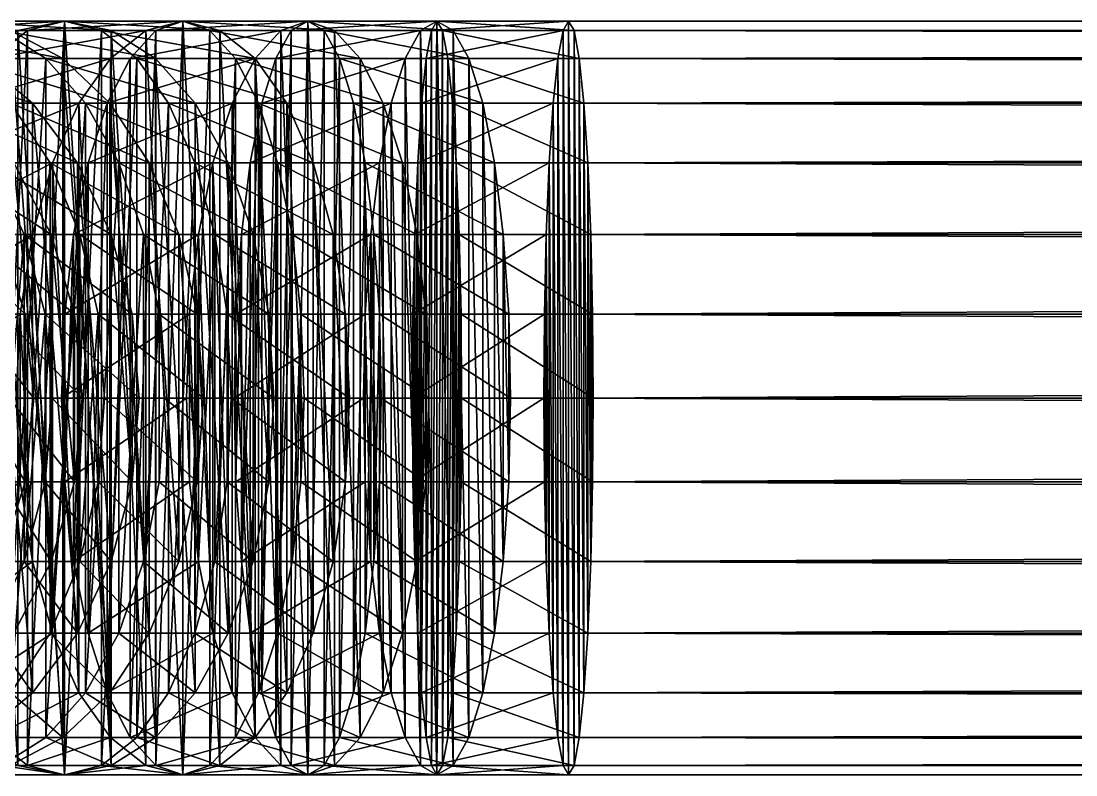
# Model space of a CAD drawing. Header units: millimetres. Extents: x 3500 to 25050, y 1500 to 19500.
# Drawn here: x 19602.8 to 19838.3, y 6615.9 to 6784.1 of the extents above; entities that cross this region are included whole.
import ezdxf

# ---------------------------------------------------------------- set-up
doc = ezdxf.new("R2010")
doc.units = ezdxf.units.MM
doc.layers.add('3D-PIPE-P-1012', color=7, linetype='Continuous', true_color=0xf26b21)

msp = doc.modelspace()

# ---------------------------------------------------------------- meshes
at = {"layer": '3D-PIPE-P-1012'}
mesh = msp.add_polyface(dxfattribs=at)
corners = [(19627.16, 6775.82, 4117.45), (19660.75, 6782.04, 4110.06), (19632.88, 6782.04, 4100.6), (19649.9, 6765.79, 4142.02), (19655.03, 6775.82, 4126.91), (19622.03, 6765.79, 4132.56), (19617.75, 6752.47, 4145.17), (19628.65, 6775.82, 4037.11), (19662.1, 6765.79, 4035.82), (19635.71, 6765.79, 4022.8), (19647.18, 6782.04, 4066.08), (19655.04, 6775.82, 4050.13), (19620.78, 6782.04, 4053.06), (19638.9, 6784.15, 4082.87), (19612.5, 6784.15, 4069.86), (19630.61, 6782.04, 4099.67), (19604.22, 6782.04, 4086.65), (19622.75, 6775.82, 4115.62), (19596.35, 6775.82, 4102.6), (19615.69, 6765.79, 4129.93), (19589.29, 6765.79, 4116.91), (19609.8, 6752.47, 4141.88), (19583.4, 6752.47, 4128.86), (19641.65, 6765.79, 4026.23), (19649.05, 6752.47, 4015.15), (19617.18, 6765.79, 4009.88), (19624.58, 6752.47, 3998.8), (19632.78, 6775.82, 4039.5), (19608.31, 6775.82, 4023.15), (19622.9, 6782.04, 4054.29), (19598.43, 6782.04, 4037.94), (19588.03, 6784.15, 4053.5), (19602.1, 6782.04, 4085.43), (19577.63, 6782.04, 4069.07), (19592.22, 6775.82, 4100.21), (19567.74, 6775.82, 4083.86), (19622.62, 6765.79, 4014.06), (19631.41, 6752.47, 4004.04), (19600.49, 6765.79, 3994.65), (19609.28, 6752.47, 3984.63), (19612.1, 6775.82, 4026.05), (19589.97, 6775.82, 4006.65), (19600.38, 6782.04, 4039.43), (19578.25, 6782.04, 4020.02), (19565.9, 6784.15, 4034.1), (19605.35, 6765.79, 3999.51), (19615.37, 6752.47, 3990.72), (19585.94, 6765.79, 3977.38), (19595.96, 6752.47, 3968.59), (19593.35, 6775.82, 4010.03), (19573.95, 6775.82, 3987.9), (19590.12, 6765.79, 3982.82), (19601.2, 6752.47, 3975.42), (19573.77, 6765.79, 3958.35), (19584.85, 6752.47, 3950.95)]
mesh.append_faces([[corners[k] for k in face] for face in [(0, 1, 2), (3, 4, 5), (5, 4, 0), (6, 3, 5), (7, 8, 9), (10, 11, 12), (12, 11, 7), (13, 10, 14), (14, 10, 12), (15, 13, 16), (16, 13, 14), (17, 15, 18), (18, 15, 16), (19, 17, 20), (20, 17, 18), (21, 19, 22), (22, 19, 20), (23, 24, 25), (25, 24, 26), (27, 23, 28), (28, 23, 25), (29, 27, 30), (30, 27, 28), (14, 29, 31), (31, 29, 30), (32, 14, 33), (33, 14, 31), (34, 32, 35), (36, 37, 38), (38, 37, 39), (40, 36, 41), (41, 36, 38), (42, 40, 43), (43, 40, 41), (31, 42, 44), (45, 46, 47), (47, 46, 48), (49, 45, 50), (50, 45, 47), (51, 52, 53), (53, 52, 54)]])
mesh = msp.add_polyface(dxfattribs=at)
corners = [(19645.62, 6752.47, 4154.63), (19649.9, 6765.79, 4142.02), (19617.75, 6752.47, 4145.17), (19642.4, 6736.51, 4164.13), (19614.53, 6736.51, 4154.67), (19612.53, 6718.73, 4160.56), (19644.92, 6782.04, 4065.14), (19638.9, 6615.85, 4082.87), (19638.9, 6784.15, 4082.87), (19632.88, 6617.96, 4100.6), (19632.88, 6782.04, 4100.6), (19627.16, 6624.18, 4117.45), (19627.16, 6775.82, 4117.45), (19622.03, 6634.21, 4132.56), (19622.03, 6765.79, 4132.56), (19605.36, 6736.51, 4150.87), (19609.8, 6752.47, 4141.88), (19578.97, 6736.51, 4137.85), (19583.4, 6752.47, 4128.86), (19576.21, 6718.73, 4143.44), (19630.61, 6782.04, 4099.67), (19628.65, 6775.82, 4037.11), (19620.78, 6617.96, 4053.06), (19620.78, 6782.04, 4053.06), (19612.5, 6615.85, 4069.86), (19612.5, 6784.15, 4069.86), (19604.22, 6617.96, 4086.65), (19604.22, 6782.04, 4086.65), (19596.35, 6624.18, 4102.6), (19596.35, 6775.82, 4102.6), (19589.29, 6634.21, 4116.91), (19589.29, 6765.79, 4116.91), (19624.58, 6752.47, 3998.8), (19654.62, 6736.51, 4006.82), (19630.15, 6736.51, 3990.47), (19632.78, 6624.18, 4039.5), (19632.78, 6775.82, 4039.5), (19622.9, 6782.04, 4054.29), (19622.9, 6617.96, 4054.29), (19602.1, 6782.04, 4085.43), (19608.31, 6775.82, 4023.15), (19598.43, 6617.96, 4037.94), (19598.43, 6782.04, 4037.94), (19588.03, 6615.85, 4053.5), (19588.03, 6784.15, 4053.5), (19638.02, 6736.51, 3996.5), (19642.12, 6718.73, 3991.82), (19615.89, 6736.51, 3977.1), (19631.41, 6752.47, 4004.04), (19609.28, 6752.47, 3984.63), (19612.1, 6624.18, 4026.05), (19612.1, 6775.82, 4026.05), (19600.38, 6782.04, 4039.43), (19600.38, 6617.96, 4039.43), (19622.9, 6736.51, 3984.11), (19627.58, 6718.73, 3980.01), (19603.5, 6736.51, 3961.98), (19615.37, 6752.47, 3990.72), (19595.96, 6752.47, 3968.59), (19593.35, 6624.18, 4010.03), (19593.35, 6775.82, 4010.03), (19579.98, 6782.04, 4021.75), (19609.53, 6736.51, 3969.85), (19614.71, 6718.73, 3966.39), (19593.18, 6736.51, 3945.38), (19601.2, 6752.47, 3975.42), (19584.85, 6752.47, 3950.95), (19590.12, 6634.21, 3982.82), (19590.12, 6765.79, 3982.82), (19576.85, 6775.82, 3991.69), (19598.14, 6736.51, 3953.97), (19603.72, 6718.73, 3951.21), (19585.12, 6736.51, 3927.57), (19589.15, 6752.47, 3958.4), (19576.13, 6752.47, 3932.01), (19588.92, 6736.51, 3936.73), (19594.81, 6718.73, 3934.73), (19579.46, 6736.51, 3908.86)]
mesh.append_faces([[corners[k] for k in face] for face in [(0, 1, 2), (3, 0, 4), (4, 0, 2), (5, 3, 4), (6, 7, 8), (8, 9, 10), (10, 11, 12), (12, 13, 14), (15, 16, 17), (17, 16, 18), (19, 15, 17), (7, 8, 20), (21, 22, 23), (23, 24, 25), (25, 26, 27), (27, 28, 29), (29, 30, 31), (32, 33, 34), (35, 36, 37), (38, 37, 25), (24, 25, 39), (40, 41, 42), (42, 43, 44), (45, 46, 47), (48, 45, 49), (49, 45, 47), (50, 51, 52), (53, 52, 44), (54, 55, 56), (57, 54, 58), (58, 54, 56), (59, 60, 61), (62, 63, 64), (65, 62, 66), (66, 62, 64), (67, 68, 69), (70, 71, 72), (73, 70, 74), (74, 70, 72), (75, 76, 77)]])
mesh = msp.add_polyface(dxfattribs=at)
corners = [(19605.36, 6663.49, 4150.87), (19602.61, 6681.27, 4156.45), (19578.97, 6663.49, 4137.85), (19609.8, 6647.53, 4141.88), (19583.4, 6647.53, 4128.86), (19615.69, 6634.21, 4129.93), (19589.29, 6634.21, 4116.91), (19622.75, 6624.18, 4115.62), (19596.35, 6624.18, 4102.6), (19604.22, 6617.96, 4086.65), (19612.5, 6784.15, 4069.86), (19612.5, 6615.85, 4069.86), (19602.1, 6617.96, 4085.43), (19592.22, 6624.18, 4100.21), (19577.63, 6617.96, 4069.07), (19588.03, 6615.85, 4053.5), (19622.9, 6617.96, 4054.29), (19598.43, 6617.96, 4037.94), (19608.31, 6624.18, 4023.15), (19602.1, 6782.04, 4085.43), (19592.22, 6775.82, 4100.21), (19608.31, 6775.82, 4023.15), (19598.43, 6782.04, 4037.94), (19588.03, 6784.15, 4053.5), (19600.38, 6617.96, 4039.43), (19578.25, 6617.96, 4020.02), (19612.1, 6624.18, 4026.05), (19589.97, 6624.18, 4006.65), (19622.62, 6634.21, 4014.06), (19600.49, 6634.21, 3994.65), (19609.28, 6647.53, 3984.63), (19589.97, 6775.82, 4006.65), (19605.35, 6634.21, 3999.51), (19593.35, 6624.18, 4010.03), (19585.94, 6634.21, 3977.38), (19615.37, 6647.53, 3990.72), (19595.96, 6647.53, 3968.59), (19603.5, 6663.49, 3961.98), (19608.18, 6681.27, 3957.88), (19622.9, 6663.49, 3984.11), (19601.2, 6647.53, 3975.42), (19590.12, 6634.21, 3982.82), (19584.85, 6647.53, 3950.95), (19609.53, 6663.49, 3969.85), (19593.18, 6663.49, 3945.38), (19598.36, 6681.27, 3941.92), (19598.14, 6663.49, 3953.97), (19589.15, 6647.53, 3958.4), (19585.12, 6663.49, 3927.57), (19590.71, 6681.27, 3924.82), (19585.35, 6681.27, 3906.86), (19588.92, 6663.49, 3936.73), (19579.46, 6663.49, 3908.86)]
mesh.append_faces([[corners[k] for k in face] for face in [(0, 1, 2), (3, 0, 4), (4, 0, 2), (5, 3, 6), (6, 3, 4), (7, 5, 8), (8, 5, 6), (9, 7, 8), (10, 11, 9), (12, 13, 14), (11, 12, 15), (15, 12, 14), (16, 11, 17), (17, 11, 15), (18, 16, 17), (11, 19, 12), (12, 20, 13), (21, 18, 17), (22, 17, 15), (23, 15, 14), (24, 15, 25), (26, 24, 27), (27, 24, 25), (28, 26, 29), (29, 26, 27), (30, 28, 29), (24, 23, 15), (31, 27, 25), (32, 33, 34), (35, 32, 36), (36, 32, 34), (37, 35, 36), (38, 39, 37), (40, 41, 42), (43, 40, 44), (44, 40, 42), (45, 43, 44), (46, 47, 48), (49, 46, 48), (50, 51, 52)]])
mesh = msp.add_polyface(dxfattribs=at)
corners = [(19642.4, 6663.49, 4164.13), (19640.39, 6681.27, 4170.02), (19614.53, 6663.49, 4154.67), (19645.62, 6647.53, 4154.63), (19617.75, 6647.53, 4145.17), (19649.9, 6634.21, 4142.02), (19622.03, 6634.21, 4132.56), (19655.03, 6624.18, 4126.91), (19627.16, 6624.18, 4117.45), (19632.88, 6617.96, 4100.6), (19638.9, 6615.85, 4082.87), (19660.75, 6617.96, 4110.06), (19650.63, 6775.82, 4048.3), (19650.63, 6624.18, 4048.3), (19644.92, 6617.96, 4065.14), (19644.92, 6782.04, 4065.14), (19638.9, 6784.15, 4082.87), (19630.61, 6617.96, 4099.67), (19622.75, 6624.18, 4115.62), (19604.22, 6617.96, 4086.65), (19612.5, 6615.85, 4069.86), (19647.18, 6617.96, 4066.08), (19620.78, 6617.96, 4053.06), (19655.04, 6624.18, 4050.13), (19628.65, 6624.18, 4037.11), (19635.71, 6634.21, 4022.8), (19641.6, 6647.53, 4010.85), (19662.1, 6634.21, 4035.82), (19630.61, 6782.04, 4099.67), (19622.75, 6775.82, 4115.62), (19615.69, 6765.79, 4129.93), (19615.69, 6634.21, 4129.93), (19628.65, 6775.82, 4037.11), (19620.78, 6782.04, 4053.06), (19632.78, 6624.18, 4039.5), (19622.9, 6617.96, 4054.29), (19608.31, 6624.18, 4023.15), (19641.65, 6634.21, 4026.23), (19617.18, 6634.21, 4009.88), (19649.05, 6647.53, 4015.15), (19624.58, 6647.53, 3998.8), (19654.62, 6663.49, 4006.82), (19630.15, 6663.49, 3990.47), (19633.61, 6681.27, 3985.29), (19612.5, 6784.15, 4069.86), (19631.41, 6647.53, 4004.04), (19622.62, 6634.21, 4014.06), (19609.28, 6647.53, 3984.63), (19638.02, 6663.49, 3996.5), (19615.89, 6663.49, 3977.1), (19619.99, 6681.27, 3972.42), (19622.9, 6663.49, 3984.11), (19615.37, 6647.53, 3990.72), (19603.5, 6663.49, 3961.98)]
mesh.append_faces([[corners[k] for k in face] for face in [(0, 1, 2), (3, 0, 4), (4, 0, 2), (5, 3, 6), (6, 3, 4), (7, 5, 8), (8, 5, 6), (9, 7, 8), (10, 11, 9), (12, 13, 14), (15, 14, 10), (16, 10, 9), (17, 18, 19), (10, 17, 20), (20, 17, 19), (21, 10, 22), (22, 10, 20), (23, 21, 24), (24, 21, 22), (25, 23, 24), (26, 27, 25), (21, 16, 10), (10, 28, 17), (17, 29, 18), (18, 30, 31), (32, 24, 22), (33, 22, 20), (34, 35, 36), (37, 34, 38), (38, 34, 36), (39, 37, 40), (40, 37, 38), (41, 39, 42), (42, 39, 40), (43, 41, 42), (35, 44, 20), (45, 46, 47), (48, 45, 49), (49, 45, 47), (50, 48, 49), (51, 52, 53)]])
mesh = msp.add_polyface(dxfattribs=at)
corners = [(19666.77, 6784.15, 4092.33), (19699.28, 6782.04, 4079.71), (19670.42, 6782.04, 4073.97), (19663.11, 6782.04, 4110.7), (19695.63, 6784.15, 4098.08), (19688.51, 6775.82, 4133.88), (19691.98, 6782.04, 4116.44), (19659.64, 6775.82, 4128.14), (19685.4, 6765.79, 4149.53), (19656.53, 6765.79, 4143.79), (19682.8, 6752.47, 4162.6), (19653.93, 6752.47, 4156.86), (19680.84, 6736.51, 4172.43), (19651.97, 6736.51, 4166.69), (19650.76, 6718.73, 4172.8), (19666.77, 6615.85, 4092.33), (19663.11, 6617.96, 4110.7), (19659.64, 6624.18, 4128.14), (19687.91, 6752.47, 4030.03), (19691.14, 6736.51, 4020.54), (19660.04, 6752.47, 4020.57), (19663.27, 6736.51, 4011.08), (19683.63, 6765.79, 4042.65), (19655.76, 6765.79, 4033.19), (19678.5, 6775.82, 4057.76), (19650.63, 6775.82, 4048.3), (19672.78, 6782.04, 4074.6), (19644.92, 6782.04, 4065.14), (19638.9, 6784.15, 4082.87), (19660.75, 6782.04, 4110.06), (19632.88, 6782.04, 4100.6), (19655.03, 6775.82, 4126.91), (19627.16, 6775.82, 4117.45), (19678.5, 6624.18, 4057.76), (19672.78, 6617.96, 4074.6), (19644.92, 6617.96, 4065.14), (19672.43, 6736.51, 4014.88), (19675.18, 6718.73, 4009.29), (19646.03, 6736.51, 4001.86), (19667.99, 6752.47, 4023.87), (19641.6, 6752.47, 4010.85), (19662.1, 6765.79, 4035.82), (19635.71, 6765.79, 4022.8), (19655.04, 6775.82, 4050.13), (19628.65, 6775.82, 4037.11), (19655.04, 6624.18, 4050.13), (19647.18, 6782.04, 4066.08), (19647.18, 6617.96, 4066.08), (19654.62, 6736.51, 4006.82), (19658.08, 6718.73, 4001.64), (19630.15, 6736.51, 3990.47), (19649.05, 6752.47, 4015.15), (19624.58, 6752.47, 3998.8)]
mesh.append_faces([[corners[k] for k in face] for face in [(0, 1, 2), (3, 4, 0), (5, 6, 7), (7, 6, 3), (8, 5, 9), (9, 5, 7), (10, 8, 11), (11, 8, 9), (12, 10, 13), (13, 10, 11), (14, 12, 13), (2, 15, 0), (0, 16, 3), (3, 17, 7), (18, 19, 20), (20, 19, 21), (22, 18, 23), (23, 18, 20), (24, 22, 25), (25, 22, 23), (26, 24, 27), (27, 24, 25), (0, 26, 28), (28, 26, 27), (29, 0, 30), (30, 0, 28), (31, 29, 32), (33, 24, 26), (34, 26, 0), (15, 0, 29), (25, 35, 27), (36, 37, 38), (39, 36, 40), (40, 36, 38), (41, 39, 42), (42, 39, 40), (43, 41, 44), (45, 43, 46), (47, 46, 28), (48, 49, 50), (51, 48, 52)]])
mesh = msp.add_polyface(dxfattribs=at)
corners = [(19680.84, 6663.49, 4172.43), (19679.63, 6681.27, 4178.54), (19651.97, 6663.49, 4166.69), (19682.8, 6647.53, 4162.6), (19653.93, 6647.53, 4156.86), (19685.4, 6634.21, 4149.53), (19656.53, 6634.21, 4143.79), (19688.51, 6624.18, 4133.88), (19659.64, 6624.18, 4128.14), (19691.98, 6617.96, 4116.44), (19663.11, 6617.96, 4110.7), (19695.63, 6615.85, 4098.08), (19666.77, 6615.85, 4092.33), (19670.42, 6617.96, 4073.97), (19673.89, 6624.18, 4056.52), (19699.28, 6617.96, 4079.71), (19677, 6634.21, 4040.87), (19702.75, 6624.18, 4062.27), (19679.6, 6647.53, 4027.81), (19705.87, 6634.21, 4046.62), (19685.4, 6765.79, 4149.53), (19673.89, 6775.82, 4056.52), (19670.42, 6782.04, 4073.97), (19666.77, 6784.15, 4092.33), (19660.75, 6617.96, 4110.06), (19655.03, 6624.18, 4126.91), (19632.88, 6617.96, 4100.6), (19638.9, 6615.85, 4082.87), (19672.78, 6617.96, 4074.6), (19644.92, 6617.96, 4065.14), (19678.5, 6624.18, 4057.76), (19650.63, 6624.18, 4048.3), (19683.63, 6634.21, 4042.65), (19655.76, 6634.21, 4033.19), (19687.91, 6647.53, 4030.03), (19660.04, 6647.53, 4020.57), (19691.14, 6663.49, 4020.54), (19663.27, 6663.49, 4011.08), (19665.27, 6681.27, 4005.19), (19660.75, 6782.04, 4110.06), (19655.03, 6775.82, 4126.91), (19662.1, 6634.21, 4035.82), (19655.04, 6624.18, 4050.13), (19635.71, 6634.21, 4022.8), (19667.99, 6647.53, 4023.87), (19641.6, 6647.53, 4010.85), (19672.43, 6663.49, 4014.88), (19646.03, 6663.49, 4001.86), (19648.79, 6681.27, 3996.28)]
mesh.append_faces([[corners[k] for k in face] for face in [(0, 1, 2), (3, 0, 4), (4, 0, 2), (5, 3, 6), (6, 3, 4), (7, 5, 8), (8, 5, 6), (9, 7, 10), (10, 7, 8), (11, 9, 12), (12, 9, 10), (13, 11, 12), (14, 15, 13), (16, 17, 14), (18, 19, 16), (7, 20, 5), (21, 14, 13), (22, 13, 12), (23, 12, 10), (24, 25, 26), (12, 24, 27), (28, 12, 29), (29, 12, 27), (30, 28, 31), (31, 28, 29), (32, 30, 33), (33, 30, 31), (34, 32, 35), (35, 32, 33), (36, 34, 37), (37, 34, 35), (38, 36, 37), (28, 23, 12), (12, 39, 24), (24, 40, 25), (41, 42, 43), (44, 41, 45), (46, 44, 47), (47, 44, 45), (48, 46, 47)]])
mesh = msp.add_polyface(dxfattribs=at)
corners = [(19729.96, 6736.51, 4024.35), (19730.37, 6718.73, 4018.14), (19700.59, 6736.51, 4022.42), (19729.3, 6752.47, 4034.35), (19699.93, 6752.47, 4032.42), (19728.43, 6765.79, 4047.65), (19699.06, 6765.79, 4045.72), (19727.39, 6775.82, 4063.57), (19698.02, 6775.82, 4061.64), (19726.22, 6782.04, 4081.31), (19696.86, 6782.04, 4079.39), (19725, 6784.15, 4100), (19695.63, 6784.15, 4098.08), (19723.78, 6782.04, 4118.69), (19694.41, 6782.04, 4116.76), (19722.61, 6775.82, 4136.43), (19693.24, 6775.82, 4134.51), (19721.57, 6765.79, 4152.35), (19692.2, 6765.79, 4150.43), (19720.7, 6752.47, 4165.65), (19691.33, 6752.47, 4163.73), (19720.04, 6736.51, 4175.65), (19690.67, 6736.51, 4173.73), (19690.27, 6718.73, 4179.94), (19726.22, 6617.96, 4081.31), (19725, 6615.85, 4100), (19695.63, 6615.85, 4098.08), (19694.41, 6617.96, 4116.76), (19710.42, 6736.51, 4023.72), (19711.64, 6718.73, 4017.61), (19681.56, 6736.51, 4017.97), (19708.47, 6752.47, 4033.55), (19679.6, 6752.47, 4027.81), (19705.87, 6765.79, 4046.62), (19677, 6765.79, 4040.87), (19702.75, 6775.82, 4062.27), (19673.89, 6775.82, 4056.52), (19699.28, 6782.04, 4079.71), (19670.42, 6782.04, 4073.97), (19666.77, 6784.15, 4092.33), (19691.98, 6782.04, 4116.44), (19663.11, 6782.04, 4110.7), (19702.75, 6624.18, 4062.27), (19699.28, 6617.96, 4079.71), (19691.14, 6736.51, 4020.54), (19693.14, 6718.73, 4014.65), (19663.27, 6736.51, 4011.08)]
mesh.append_faces([[corners[k] for k in face] for face in [(0, 1, 2), (3, 0, 4), (4, 0, 2), (5, 3, 6), (6, 3, 4), (7, 5, 8), (8, 5, 6), (9, 7, 10), (10, 7, 8), (11, 9, 12), (12, 9, 10), (13, 11, 14), (14, 11, 12), (15, 13, 16), (16, 13, 14), (17, 15, 18), (18, 15, 16), (19, 17, 20), (20, 17, 18), (21, 19, 22), (22, 19, 20), (23, 21, 22), (24, 9, 11), (25, 11, 13), (10, 26, 12), (12, 27, 14), (28, 29, 30), (31, 28, 32), (32, 28, 30), (33, 31, 34), (34, 31, 32), (35, 33, 36), (36, 33, 34), (37, 35, 38), (38, 35, 36), (12, 37, 39), (40, 12, 41), (42, 35, 37), (43, 37, 12), (26, 12, 40), (44, 45, 46)]])
mesh = msp.add_polyface(dxfattribs=at)
corners = [(19720.04, 6663.49, 4175.65), (19719.63, 6681.27, 4181.86), (19690.67, 6663.49, 4173.73), (19720.7, 6647.53, 4165.65), (19691.33, 6647.53, 4163.73), (19721.57, 6634.21, 4152.35), (19692.2, 6634.21, 4150.43), (19722.61, 6624.18, 4136.43), (19693.24, 6624.18, 4134.51), (19723.78, 6617.96, 4118.69), (19694.41, 6617.96, 4116.76), (19725, 6615.85, 4100), (19695.63, 6615.85, 4098.08), (19726.22, 6617.96, 4081.31), (19696.86, 6617.96, 4079.39), (19727.39, 6624.18, 4063.57), (19698.02, 6624.18, 4061.64), (19728.43, 6634.21, 4047.65), (19699.06, 6634.21, 4045.72), (19729.3, 6647.53, 4034.35), (19699.93, 6647.53, 4032.42), (19729.96, 6663.49, 4024.35), (19700.59, 6663.49, 4022.42), (19701, 6681.27, 4016.21), (19726.22, 6782.04, 4081.31), (19725, 6784.15, 4100), (19723.78, 6782.04, 4118.69), (19722.61, 6775.82, 4136.43), (19721.57, 6765.79, 4152.35), (19698.02, 6775.82, 4061.64), (19696.86, 6782.04, 4079.39), (19695.63, 6784.15, 4098.08), (19699.28, 6617.96, 4079.71), (19670.42, 6617.96, 4073.97), (19702.75, 6624.18, 4062.27), (19673.89, 6624.18, 4056.52), (19705.87, 6634.21, 4046.62), (19677, 6634.21, 4040.87), (19708.47, 6647.53, 4033.55), (19679.6, 6647.53, 4027.81), (19710.42, 6663.49, 4023.72), (19681.56, 6663.49, 4017.97), (19682.77, 6681.27, 4011.87), (19699.28, 6782.04, 4079.71), (19691.98, 6782.04, 4116.44), (19691.98, 6617.96, 4116.44), (19688.51, 6775.82, 4133.88), (19688.51, 6624.18, 4133.88)]
mesh.append_faces([[corners[k] for k in face] for face in [(0, 1, 2), (3, 0, 4), (4, 0, 2), (5, 3, 6), (6, 3, 4), (7, 5, 8), (8, 5, 6), (9, 7, 10), (10, 7, 8), (11, 9, 12), (12, 9, 10), (13, 11, 14), (14, 11, 12), (15, 13, 16), (16, 13, 14), (17, 15, 18), (18, 15, 16), (19, 17, 20), (20, 17, 18), (21, 19, 22), (22, 19, 20), (23, 21, 22), (15, 24, 13), (13, 25, 11), (11, 26, 9), (9, 27, 7), (7, 28, 5), (29, 16, 14), (30, 14, 12), (31, 12, 10), (32, 12, 33), (34, 32, 35), (36, 34, 37), (38, 36, 39), (40, 38, 41), (41, 38, 39), (42, 40, 41), (34, 43, 32), (32, 31, 12), (12, 44, 45), (45, 46, 47)]])
mesh = msp.add_polyface(dxfattribs=at)
corners = [(19725, 6784.15, 4100), (23475, 6784.15, 4100), (19725, 6782.04, 4081.27), (23475, 6782.04, 4081.27), (19725, 6775.82, 4063.49), (23475, 6775.82, 4063.49), (19725, 6765.79, 4047.53), (23475, 6765.79, 4047.53), (19725, 6752.47, 4034.21), (23475, 6752.47, 4034.21), (19725, 6736.51, 4024.18), (23475, 6736.51, 4024.18), (19725, 6718.73, 4017.96), (23475, 6718.73, 4017.96), (19725, 6700, 4015.85), (23475, 6700, 4015.85), (19725, 6681.27, 4017.96), (23475, 6681.27, 4017.96), (19725, 6663.49, 4024.18), (23475, 6663.49, 4024.18), (19725, 6647.53, 4034.21), (23475, 6647.53, 4034.21), (19725, 6634.21, 4047.53), (23475, 6634.21, 4047.53), (19725, 6624.18, 4063.49), (23475, 6624.18, 4063.49), (19725, 6617.96, 4081.27), (23475, 6617.96, 4081.27), (19725, 6615.85, 4100), (23475, 6615.85, 4100), (19725, 6617.96, 4118.73), (23475, 6617.96, 4118.73), (19725, 6624.18, 4136.51), (23475, 6624.18, 4136.51), (19725, 6634.21, 4152.47), (23475, 6634.21, 4152.47), (19725, 6647.53, 4165.79), (23475, 6647.53, 4165.79), (19725, 6663.49, 4175.82), (23475, 6663.49, 4175.82), (19725, 6681.27, 4182.04), (23475, 6681.27, 4182.04), (19725, 6700, 4184.15), (23475, 6700, 4184.15), (19725, 6718.73, 4182.04), (23475, 6718.73, 4182.04), (19725, 6736.51, 4175.82), (23475, 6736.51, 4175.82), (19725, 6752.47, 4165.79), (23475, 6752.47, 4165.79), (19725, 6765.79, 4152.47), (23475, 6765.79, 4152.47), (19725, 6775.82, 4136.51), (23475, 6775.82, 4136.51), (19725, 6782.04, 4118.73), (23475, 6782.04, 4118.73)]
mesh.append_faces([[corners[k] for k in face] for face in [(0, 1, 2), (1, 3, 2), (2, 3, 4), (3, 5, 4), (4, 5, 6), (5, 7, 6), (6, 7, 8), (7, 9, 8), (8, 9, 10), (9, 11, 10), (10, 11, 12), (11, 13, 12), (12, 13, 14), (13, 15, 14), (14, 15, 16), (15, 17, 16), (16, 17, 18), (17, 19, 18), (18, 19, 20), (19, 21, 20), (20, 21, 22), (21, 23, 22), (22, 23, 24), (23, 25, 24), (24, 25, 26), (25, 27, 26), (26, 27, 28), (27, 29, 28), (28, 29, 30), (29, 31, 30), (30, 31, 32), (31, 33, 32), (32, 33, 34), (33, 35, 34), (34, 35, 36), (35, 37, 36), (36, 37, 38), (37, 39, 38), (38, 39, 40), (39, 41, 40), (40, 41, 42), (41, 43, 42), (42, 43, 44), (43, 45, 44), (44, 45, 46), (45, 47, 46), (46, 47, 48), (47, 49, 48), (48, 49, 50), (49, 51, 50), (50, 51, 52), (51, 53, 52), (52, 53, 54), (53, 55, 54), (54, 55, 0), (55, 1, 0), (12, 14, 10), (10, 14, 8), (8, 14, 6), (6, 14, 4), (4, 14, 2), (2, 14, 0), (0, 14, 54), (54, 14, 52), (52, 14, 50), (14, 16, 50), (16, 18, 50), (18, 20, 50), (20, 22, 50), (22, 24, 50), (24, 26, 50), (26, 28, 50), (28, 30, 50), (30, 32, 50), (32, 34, 50), (50, 34, 48), (48, 34, 46), (46, 34, 44), (44, 34, 42), (34, 36, 42), (42, 36, 40), (36, 38, 40), (17, 15, 19), (19, 15, 21), (21, 15, 23), (23, 15, 25), (25, 15, 27), (27, 15, 29), (29, 15, 31), (31, 15, 33), (33, 15, 35), (15, 13, 35), (13, 11, 35), (11, 9, 35), (9, 7, 35), (7, 5, 35), (5, 3, 35), (3, 1, 35), (1, 55, 35), (55, 53, 35), (53, 51, 35), (35, 51, 37), (37, 51, 39), (39, 51, 41), (41, 51, 43), (51, 49, 43), (43, 49, 45), (49, 47, 45)]])
mesh = msp.add_polyface(dxfattribs=at)
corners = [(19602.61, 6718.73, 4156.45), (19605.36, 6736.51, 4150.87), (19576.21, 6718.73, 4143.44), (19601.68, 6700, 4158.34), (19575.28, 6700, 4145.33), (19605.36, 6663.49, 4150.87), (19589.29, 6765.79, 4116.91), (19583.4, 6647.53, 4128.86), (19583.4, 6752.47, 4128.86), (19602.1, 6617.96, 4085.43), (19602.1, 6782.04, 4085.43), (19592.22, 6775.82, 4100.21), (19592.22, 6624.18, 4100.21), (19583.35, 6765.79, 4113.48), (19609.28, 6752.47, 3984.63), (19600.49, 6634.21, 3994.65), (19600.49, 6765.79, 3994.65), (19589.97, 6624.18, 4006.65), (19589.97, 6775.82, 4006.65), (19605.35, 6634.21, 3999.51), (19605.35, 6765.79, 3999.51), (19593.35, 6775.82, 4010.03), (19608.18, 6718.73, 3957.88), (19603.5, 6663.49, 3961.98), (19603.5, 6736.51, 3961.98), (19595.96, 6647.53, 3968.59), (19595.96, 6752.47, 3968.59), (19585.94, 6634.21, 3977.38), (19585.94, 6765.79, 3977.38), (19598.36, 6718.73, 3941.92), (19616.46, 6700, 3965.22), (19600.11, 6700, 3940.75), (19593.18, 6736.51, 3945.38), (19614.71, 6718.73, 3966.39), (19601.2, 6647.53, 3975.42), (19601.2, 6752.47, 3975.42), (19590.12, 6765.79, 3982.82), (19598.36, 6681.27, 3941.92), (19593.18, 6663.49, 3945.38), (19584.85, 6647.53, 3950.95), (19584.85, 6752.47, 3950.95), (19603.72, 6718.73, 3951.21), (19605.62, 6700, 3950.28), (19590.71, 6718.73, 3924.82), (19592.6, 6700, 3923.89), (19585.12, 6736.51, 3927.57), (19603.72, 6681.27, 3951.21), (19598.14, 6736.51, 3953.97), (19598.14, 6663.49, 3953.97), (19589.15, 6752.47, 3958.4), (19589.15, 6647.53, 3958.4), (19577.2, 6765.79, 3964.29), (19590.71, 6681.27, 3924.82), (19585.12, 6663.49, 3927.57), (19594.81, 6718.73, 3934.73), (19596.81, 6700, 3934.05), (19585.35, 6718.73, 3906.86), (19587.35, 6700, 3906.19), (19579.46, 6736.51, 3908.86), (19594.81, 6681.27, 3934.73), (19588.92, 6736.51, 3936.73), (19588.92, 6663.49, 3936.73), (19579.43, 6752.47, 3939.96), (19585.35, 6681.27, 3906.86), (19588.13, 6718.73, 3917.23), (19590.2, 6700, 3916.82), (19582.39, 6718.73, 3888.36), (19584.46, 6700, 3887.95), (19588.13, 6681.27, 3917.23), (19582.03, 6736.51, 3918.44), (19585.89, 6700, 3898.86), (19583.79, 6718.73, 3899), (19583.79, 6681.27, 3899)]
mesh.append_faces([[corners[k] for k in face] for face in [(0, 1, 2), (3, 0, 4), (4, 0, 2), (5, 1, 0), (6, 7, 8), (9, 10, 11), (12, 11, 13), (14, 15, 16), (16, 17, 18), (19, 20, 21), (22, 23, 24), (24, 25, 26), (26, 27, 28), (29, 30, 31), (32, 33, 29), (34, 35, 36), (31, 37, 29), (29, 38, 32), (32, 39, 40), (41, 42, 43), (43, 42, 44), (45, 41, 43), (42, 41, 46), (46, 41, 47), (48, 47, 49), (50, 49, 51), (44, 52, 43), (43, 53, 45), (54, 55, 56), (56, 55, 57), (58, 54, 56), (55, 54, 59), (59, 54, 60), (61, 60, 62), (57, 63, 56), (64, 65, 66), (66, 65, 67), (65, 64, 68), (68, 64, 69), (70, 71, 72)]])
mesh = msp.add_polyface(dxfattribs=at)
corners = [(19602.61, 6681.27, 4156.45), (19601.68, 6700, 4158.34), (19576.21, 6681.27, 4143.44), (19578.97, 6663.49, 4137.85), (19615.69, 6634.21, 4129.93), (19609.8, 6752.47, 4141.88), (19609.8, 6647.53, 4141.88), (19605.36, 6736.51, 4150.87), (19605.36, 6663.49, 4150.87), (19602.61, 6718.73, 4156.45), (19604.22, 6782.04, 4086.65), (19604.22, 6617.96, 4086.65), (19596.35, 6624.18, 4102.6), (19596.35, 6775.82, 4102.6), (19589.29, 6634.21, 4116.91), (19589.29, 6765.79, 4116.91), (19583.4, 6647.53, 4128.86), (19592.22, 6624.18, 4100.21), (19583.35, 6765.79, 4113.48), (19583.35, 6634.21, 4113.48), (19612.1, 6624.18, 4026.05), (19600.38, 6782.04, 4039.43), (19600.38, 6617.96, 4039.43), (19609.28, 6752.47, 3984.63), (19609.28, 6647.53, 3984.63), (19600.49, 6634.21, 3994.65), (19600.49, 6765.79, 3994.65), (19589.97, 6624.18, 4006.65), (19615.37, 6647.53, 3990.72), (19605.35, 6765.79, 3999.51), (19605.35, 6634.21, 3999.51), (19593.35, 6775.82, 4010.03), (19593.35, 6624.18, 4010.03), (19579.98, 6782.04, 4021.75), (19579.98, 6617.96, 4021.75), (19608.18, 6718.73, 3957.88), (19608.18, 6681.27, 3957.88), (19603.5, 6663.49, 3961.98), (19603.5, 6736.51, 3961.98), (19595.96, 6647.53, 3968.59), (19595.96, 6752.47, 3968.59), (19585.94, 6634.21, 3977.38), (19614.71, 6681.27, 3966.39), (19609.53, 6663.49, 3969.85), (19598.36, 6681.27, 3941.92), (19616.46, 6700, 3965.22), (19600.11, 6700, 3940.75), (19609.53, 6736.51, 3969.85), (19601.2, 6752.47, 3975.42), (19601.2, 6647.53, 3975.42), (19590.12, 6765.79, 3982.82), (19590.12, 6634.21, 3982.82), (19598.36, 6718.73, 3941.92), (19593.18, 6663.49, 3945.38), (19593.18, 6736.51, 3945.38), (19584.85, 6647.53, 3950.95), (19603.72, 6681.27, 3951.21), (19598.14, 6663.49, 3953.97), (19590.71, 6681.27, 3924.82), (19605.62, 6700, 3950.28), (19592.6, 6700, 3923.89), (19598.14, 6736.51, 3953.97), (19589.15, 6752.47, 3958.4), (19589.15, 6647.53, 3958.4), (19590.71, 6718.73, 3924.82), (19585.12, 6663.49, 3927.57), (19594.81, 6681.27, 3934.73), (19588.92, 6663.49, 3936.73), (19585.35, 6681.27, 3906.86), (19596.81, 6700, 3934.05), (19587.35, 6700, 3906.19), (19588.92, 6736.51, 3936.73), (19590.2, 6700, 3916.82), (19588.13, 6681.27, 3917.23), (19584.46, 6700, 3887.95), (19582.39, 6681.27, 3888.36), (19585.89, 6700, 3898.86), (19583.79, 6681.27, 3899), (19583.97, 6700, 3869.5)]
mesh.append_faces([[corners[k] for k in face] for face in [(0, 1, 2), (3, 0, 2), (4, 5, 6), (6, 7, 8), (8, 9, 0), (0, 9, 1), (10, 11, 12), (13, 12, 14), (15, 14, 16), (17, 18, 19), (20, 21, 22), (23, 24, 25), (26, 25, 27), (28, 29, 30), (30, 31, 32), (32, 33, 34), (35, 36, 37), (38, 37, 39), (40, 39, 41), (42, 43, 44), (45, 42, 46), (46, 42, 44), (42, 47, 43), (43, 48, 49), (49, 50, 51), (52, 44, 53), (54, 53, 55), (56, 57, 58), (59, 56, 60), (60, 56, 58), (56, 61, 57), (57, 62, 63), (64, 58, 65), (66, 67, 68), (69, 66, 70), (70, 66, 68), (66, 71, 67), (72, 73, 74), (74, 73, 75), (76, 77, 78)]])
mesh = msp.add_polyface(dxfattribs=at)
corners = [(19640.39, 6718.73, 4170.02), (19642.4, 6736.51, 4164.13), (19612.53, 6718.73, 4160.56), (19639.72, 6700, 4172.02), (19611.85, 6700, 4162.56), (19642.4, 6663.49, 4164.13), (19622.03, 6765.79, 4132.56), (19617.75, 6647.53, 4145.17), (19617.75, 6752.47, 4145.17), (19614.53, 6663.49, 4154.67), (19614.53, 6736.51, 4154.67), (19612.53, 6681.27, 4160.56), (19630.61, 6617.96, 4099.67), (19630.61, 6782.04, 4099.67), (19622.75, 6775.82, 4115.62), (19622.75, 6624.18, 4115.62), (19615.69, 6765.79, 4129.93), (19615.69, 6634.21, 4129.93), (19609.8, 6752.47, 4141.88), (19609.8, 6647.53, 4141.88), (19605.36, 6736.51, 4150.87), (19641.6, 6752.47, 4010.85), (19635.71, 6634.21, 4022.8), (19635.71, 6765.79, 4022.8), (19628.65, 6624.18, 4037.11), (19628.65, 6775.82, 4037.11), (19630.15, 6736.51, 3990.47), (19658.08, 6718.73, 4001.64), (19633.61, 6718.73, 3985.29), (19641.65, 6634.21, 4026.23), (19641.65, 6765.79, 4026.23), (19632.78, 6775.82, 4039.5), (19630.15, 6663.49, 3990.47), (19624.58, 6647.53, 3998.8), (19624.58, 6752.47, 3998.8), (19617.18, 6634.21, 4009.88), (19617.18, 6765.79, 4009.88), (19608.31, 6624.18, 4023.15), (19608.31, 6775.82, 4023.15), (19642.12, 6718.73, 3991.82), (19643.51, 6700, 3990.24), (19619.99, 6718.73, 3972.42), (19621.38, 6700, 3970.83), (19615.89, 6736.51, 3977.1), (19642.12, 6681.27, 3991.82), (19638.02, 6736.51, 3996.5), (19638.02, 6663.49, 3996.5), (19631.41, 6752.47, 4004.04), (19631.41, 6647.53, 4004.04), (19622.62, 6765.79, 4014.06), (19622.62, 6634.21, 4014.06), (19612.1, 6775.82, 4026.05), (19619.99, 6681.27, 3972.42), (19615.89, 6663.49, 3977.1), (19609.28, 6647.53, 3984.63), (19609.28, 6752.47, 3984.63), (19627.58, 6718.73, 3980.01), (19629.17, 6700, 3978.62), (19608.18, 6718.73, 3957.88), (19609.76, 6700, 3956.49), (19603.5, 6736.51, 3961.98), (19627.58, 6681.27, 3980.01), (19622.9, 6736.51, 3984.11), (19622.9, 6663.49, 3984.11), (19615.37, 6752.47, 3990.72), (19615.37, 6647.53, 3990.72), (19605.35, 6765.79, 3999.51), (19608.18, 6681.27, 3957.88), (19614.71, 6718.73, 3966.39), (19616.46, 6700, 3965.22), (19598.36, 6718.73, 3941.92), (19614.71, 6681.27, 3966.39), (19609.53, 6736.51, 3969.85), (19609.53, 6663.49, 3969.85), (19601.2, 6752.47, 3975.42)]
mesh.append_faces([[corners[k] for k in face] for face in [(0, 1, 2), (3, 0, 4), (4, 0, 2), (5, 1, 0), (6, 7, 8), (8, 9, 10), (10, 11, 2), (12, 13, 14), (15, 14, 16), (17, 16, 18), (19, 18, 20), (21, 22, 23), (23, 24, 25), (26, 27, 28), (29, 30, 31), (28, 32, 26), (26, 33, 34), (34, 35, 36), (36, 37, 38), (39, 40, 41), (41, 40, 42), (43, 39, 41), (44, 39, 45), (46, 45, 47), (48, 47, 49), (50, 49, 51), (42, 52, 41), (41, 53, 43), (43, 54, 55), (56, 57, 58), (58, 57, 59), (60, 56, 58), (57, 56, 61), (61, 56, 62), (63, 62, 64), (65, 64, 66), (59, 67, 58), (68, 69, 70), (69, 68, 71), (71, 68, 72), (73, 72, 74)]])
mesh = msp.add_polyface(dxfattribs=at)
corners = [(19640.39, 6681.27, 4170.02), (19639.72, 6700, 4172.02), (19612.53, 6681.27, 4160.56), (19611.85, 6700, 4162.56), (19614.53, 6663.49, 4154.67), (19649.9, 6634.21, 4142.02), (19645.62, 6752.47, 4154.63), (19645.62, 6647.53, 4154.63), (19642.4, 6736.51, 4164.13), (19642.4, 6663.49, 4164.13), (19640.39, 6718.73, 4170.02), (19632.88, 6782.04, 4100.6), (19632.88, 6617.96, 4100.6), (19627.16, 6624.18, 4117.45), (19627.16, 6775.82, 4117.45), (19622.03, 6634.21, 4132.56), (19622.03, 6765.79, 4132.56), (19617.75, 6647.53, 4145.17), (19617.75, 6752.47, 4145.17), (19614.53, 6736.51, 4154.67), (19612.53, 6718.73, 4160.56), (19648.79, 6718.73, 3996.28), (19648.79, 6681.27, 3996.28), (19646.03, 6663.49, 4001.86), (19646.03, 6736.51, 4001.86), (19641.6, 6647.53, 4010.85), (19641.6, 6752.47, 4010.85), (19635.71, 6634.21, 4022.8), (19635.71, 6765.79, 4022.8), (19628.65, 6624.18, 4037.11), (19658.08, 6681.27, 4001.64), (19654.62, 6663.49, 4006.82), (19633.61, 6681.27, 3985.29), (19634.78, 6700, 3983.54), (19649.05, 6647.53, 4015.15), (19641.65, 6765.79, 4026.23), (19641.65, 6634.21, 4026.23), (19632.78, 6775.82, 4039.5), (19632.78, 6624.18, 4039.5), (19622.9, 6782.04, 4054.29), (19622.9, 6617.96, 4054.29), (19633.61, 6718.73, 3985.29), (19630.15, 6663.49, 3990.47), (19630.15, 6736.51, 3990.47), (19624.58, 6647.53, 3998.8), (19624.58, 6752.47, 3998.8), (19617.18, 6634.21, 4009.88), (19617.18, 6765.79, 4009.88), (19608.31, 6624.18, 4023.15), (19642.12, 6681.27, 3991.82), (19638.02, 6663.49, 3996.5), (19619.99, 6681.27, 3972.42), (19643.51, 6700, 3990.24), (19621.38, 6700, 3970.83), (19638.02, 6736.51, 3996.5), (19631.41, 6752.47, 4004.04), (19631.41, 6647.53, 4004.04), (19622.62, 6765.79, 4014.06), (19622.62, 6634.21, 4014.06), (19612.1, 6775.82, 4026.05), (19612.1, 6624.18, 4026.05), (19619.99, 6718.73, 3972.42), (19615.89, 6663.49, 3977.1), (19615.89, 6736.51, 3977.1), (19609.28, 6647.53, 3984.63), (19627.58, 6681.27, 3980.01), (19622.9, 6663.49, 3984.11), (19608.18, 6681.27, 3957.88), (19629.17, 6700, 3978.62), (19609.76, 6700, 3956.49), (19622.9, 6736.51, 3984.11), (19615.37, 6752.47, 3990.72), (19615.37, 6647.53, 3990.72)]
mesh.append_faces([[corners[k] for k in face] for face in [(0, 1, 2), (2, 1, 3), (4, 0, 2), (5, 6, 7), (7, 8, 9), (9, 10, 0), (0, 10, 1), (11, 12, 13), (14, 13, 15), (16, 15, 17), (18, 17, 4), (19, 4, 2), (20, 2, 3), (21, 22, 23), (24, 23, 25), (26, 25, 27), (28, 27, 29), (30, 31, 32), (33, 30, 32), (34, 35, 36), (36, 37, 38), (38, 39, 40), (33, 32, 41), (41, 32, 42), (43, 42, 44), (45, 44, 46), (47, 46, 48), (49, 50, 51), (52, 49, 53), (53, 49, 51), (49, 54, 50), (50, 55, 56), (56, 57, 58), (58, 59, 60), (61, 51, 62), (63, 62, 64), (65, 66, 67), (68, 65, 69), (69, 65, 67), (65, 70, 66), (66, 71, 72)]])
mesh = msp.add_polyface(dxfattribs=at)
corners = [(19679.63, 6718.73, 4178.54), (19680.84, 6736.51, 4172.43), (19650.76, 6718.73, 4172.8), (19679.21, 6700, 4180.61), (19650.35, 6700, 4174.87), (19682.8, 6647.53, 4162.6), (19682.8, 6752.47, 4162.6), (19680.84, 6663.49, 4172.43), (19682.77, 6718.73, 4011.87), (19681.56, 6663.49, 4017.97), (19681.56, 6736.51, 4017.97), (19679.6, 6647.53, 4027.81), (19679.6, 6752.47, 4027.81), (19677, 6634.21, 4040.87), (19677, 6765.79, 4040.87), (19673.89, 6624.18, 4056.52), (19673.89, 6775.82, 4056.52), (19670.42, 6617.96, 4073.97), (19670.42, 6782.04, 4073.97), (19659.64, 6775.82, 4128.14), (19656.53, 6634.21, 4143.79), (19656.53, 6765.79, 4143.79), (19653.93, 6647.53, 4156.86), (19653.93, 6752.47, 4156.86), (19651.97, 6663.49, 4166.69), (19651.97, 6736.51, 4166.69), (19650.76, 6681.27, 4172.8), (19665.27, 6718.73, 4005.19), (19693.81, 6700, 4012.65), (19665.95, 6700, 4003.19), (19663.27, 6736.51, 4011.08), (19693.14, 6718.73, 4014.65), (19683.63, 6634.21, 4042.65), (19683.63, 6765.79, 4042.65), (19678.5, 6775.82, 4057.76), (19660.75, 6617.96, 4110.06), (19660.75, 6782.04, 4110.06), (19655.03, 6775.82, 4126.91), (19655.03, 6624.18, 4126.91), (19649.9, 6765.79, 4142.02), (19649.9, 6634.21, 4142.02), (19645.62, 6752.47, 4154.63), (19645.62, 6647.53, 4154.63), (19642.4, 6736.51, 4164.13), (19663.27, 6663.49, 4011.08), (19660.04, 6647.53, 4020.57), (19660.04, 6752.47, 4020.57), (19655.76, 6634.21, 4033.19), (19655.76, 6765.79, 4033.19), (19650.63, 6624.18, 4048.3), (19650.63, 6775.82, 4048.3), (19675.18, 6718.73, 4009.29), (19676.11, 6700, 4007.4), (19648.79, 6718.73, 3996.28), (19649.72, 6700, 3994.38), (19646.03, 6736.51, 4001.86), (19675.18, 6681.27, 4009.29), (19672.43, 6736.51, 4014.88), (19672.43, 6663.49, 4014.88), (19667.99, 6752.47, 4023.87), (19667.99, 6647.53, 4023.87), (19662.1, 6765.79, 4035.82), (19662.1, 6634.21, 4035.82), (19655.04, 6775.82, 4050.13), (19646.03, 6663.49, 4001.86), (19641.6, 6647.53, 4010.85), (19641.6, 6752.47, 4010.85), (19658.08, 6718.73, 4001.64), (19659.25, 6700, 3999.89), (19633.61, 6718.73, 3985.29), (19634.78, 6700, 3983.54), (19658.08, 6681.27, 4001.64), (19654.62, 6736.51, 4006.82), (19654.62, 6663.49, 4006.82), (19649.05, 6752.47, 4015.15), (19649.05, 6647.53, 4015.15), (19641.65, 6765.79, 4026.23), (19643.51, 6700, 3990.24), (19642.12, 6718.73, 3991.82), (19642.12, 6681.27, 3991.82)]
mesh.append_faces([[corners[k] for k in face] for face in [(0, 1, 2), (3, 0, 4), (4, 0, 2), (5, 6, 1), (7, 1, 0), (8, 9, 10), (10, 11, 12), (12, 13, 14), (14, 15, 16), (16, 17, 18), (19, 20, 21), (21, 22, 23), (23, 24, 25), (25, 26, 2), (27, 28, 29), (30, 31, 27), (32, 33, 34), (35, 36, 37), (38, 37, 39), (40, 39, 41), (42, 41, 43), (27, 44, 30), (30, 45, 46), (46, 47, 48), (48, 49, 50), (51, 52, 53), (53, 52, 54), (55, 51, 53), (56, 51, 57), (58, 57, 59), (60, 59, 61), (62, 61, 63), (53, 64, 55), (55, 65, 66), (67, 68, 69), (69, 68, 70), (71, 67, 72), (73, 72, 74), (75, 74, 76), (77, 78, 79)]])
mesh = msp.add_polyface(dxfattribs=at)
corners = [(19679.63, 6681.27, 4178.54), (19679.21, 6700, 4180.61), (19650.76, 6681.27, 4172.8), (19650.35, 6700, 4174.87), (19651.97, 6663.49, 4166.69), (19682.8, 6647.53, 4162.6), (19680.84, 6736.51, 4172.43), (19680.84, 6663.49, 4172.43), (19679.63, 6718.73, 4178.54), (19683.18, 6700, 4009.8), (19682.77, 6681.27, 4011.87), (19682.77, 6718.73, 4011.87), (19681.56, 6663.49, 4017.97), (19681.56, 6736.51, 4017.97), (19679.6, 6647.53, 4027.81), (19679.6, 6752.47, 4027.81), (19677, 6634.21, 4040.87), (19677, 6765.79, 4040.87), (19673.89, 6624.18, 4056.52), (19663.11, 6782.04, 4110.7), (19663.11, 6617.96, 4110.7), (19659.64, 6624.18, 4128.14), (19659.64, 6775.82, 4128.14), (19656.53, 6634.21, 4143.79), (19656.53, 6765.79, 4143.79), (19653.93, 6647.53, 4156.86), (19653.93, 6752.47, 4156.86), (19651.97, 6736.51, 4166.69), (19650.76, 6718.73, 4172.8), (19665.95, 6700, 4003.19), (19693.14, 6681.27, 4014.65), (19665.27, 6681.27, 4005.19), (19683.63, 6634.21, 4042.65), (19678.5, 6775.82, 4057.76), (19678.5, 6624.18, 4057.76), (19672.78, 6782.04, 4074.6), (19672.78, 6617.96, 4074.6), (19655.03, 6624.18, 4126.91), (19649.9, 6765.79, 4142.02), (19649.9, 6634.21, 4142.02), (19665.27, 6718.73, 4005.19), (19663.27, 6663.49, 4011.08), (19663.27, 6736.51, 4011.08), (19660.04, 6647.53, 4020.57), (19660.04, 6752.47, 4020.57), (19655.76, 6634.21, 4033.19), (19655.76, 6765.79, 4033.19), (19650.63, 6624.18, 4048.3), (19675.18, 6681.27, 4009.29), (19672.43, 6663.49, 4014.88), (19648.79, 6681.27, 3996.28), (19676.11, 6700, 4007.4), (19649.72, 6700, 3994.38), (19675.18, 6718.73, 4009.29), (19672.43, 6736.51, 4014.88), (19667.99, 6752.47, 4023.87), (19667.99, 6647.53, 4023.87), (19662.1, 6765.79, 4035.82), (19662.1, 6634.21, 4035.82), (19655.04, 6775.82, 4050.13), (19655.04, 6624.18, 4050.13), (19647.18, 6782.04, 4066.08), (19647.18, 6617.96, 4066.08), (19648.79, 6718.73, 3996.28), (19659.25, 6700, 3999.89), (19658.08, 6681.27, 4001.64), (19634.78, 6700, 3983.54), (19658.08, 6718.73, 4001.64), (19654.62, 6736.51, 4006.82), (19654.62, 6663.49, 4006.82), (19649.05, 6752.47, 4015.15), (19649.05, 6647.53, 4015.15)]
mesh.append_faces([[corners[k] for k in face] for face in [(0, 1, 2), (2, 1, 3), (4, 0, 2), (5, 6, 7), (7, 8, 0), (0, 8, 1), (9, 10, 11), (11, 10, 12), (13, 12, 14), (15, 14, 16), (17, 16, 18), (19, 20, 21), (22, 21, 23), (24, 23, 25), (26, 25, 4), (27, 4, 2), (28, 2, 3), (29, 30, 31), (32, 33, 34), (34, 35, 36), (37, 38, 39), (29, 31, 40), (40, 31, 41), (42, 41, 43), (44, 43, 45), (46, 45, 47), (48, 49, 50), (51, 48, 52), (52, 48, 50), (51, 53, 48), (48, 54, 49), (49, 55, 56), (56, 57, 58), (58, 59, 60), (60, 61, 62), (52, 50, 63), (64, 65, 66), (64, 67, 65), (65, 68, 69), (69, 70, 71)]])
mesh = msp.add_polyface(dxfattribs=at)
corners = [(19719.63, 6681.27, 4181.86), (19719.5, 6700, 4183.97), (19690.27, 6681.27, 4179.94), (19690.13, 6700, 4182.04), (19690.67, 6663.49, 4173.73), (19730.37, 6681.27, 4018.14), (19729.96, 6663.49, 4024.35), (19701, 6681.27, 4016.21), (19730.5, 6700, 4016.03), (19701.14, 6700, 4014.11), (19730.37, 6718.73, 4018.14), (19729.96, 6736.51, 4024.35), (19729.3, 6752.47, 4034.35), (19729.3, 6647.53, 4034.35), (19728.43, 6765.79, 4047.65), (19728.43, 6634.21, 4047.65), (19727.39, 6775.82, 4063.57), (19727.39, 6624.18, 4063.57), (19721.57, 6634.21, 4152.35), (19720.7, 6752.47, 4165.65), (19720.7, 6647.53, 4165.65), (19720.04, 6736.51, 4175.65), (19720.04, 6663.49, 4175.65), (19719.63, 6718.73, 4181.86), (19701, 6718.73, 4016.21), (19700.59, 6663.49, 4022.42), (19700.59, 6736.51, 4022.42), (19699.93, 6647.53, 4032.42), (19699.93, 6752.47, 4032.42), (19699.06, 6634.21, 4045.72), (19699.06, 6765.79, 4045.72), (19698.02, 6624.18, 4061.64), (19694.41, 6782.04, 4116.76), (19694.41, 6617.96, 4116.76), (19693.24, 6624.18, 4134.51), (19693.24, 6775.82, 4134.51), (19692.2, 6634.21, 4150.43), (19692.2, 6765.79, 4150.43), (19691.33, 6647.53, 4163.73), (19691.33, 6752.47, 4163.73), (19690.67, 6736.51, 4173.73), (19690.27, 6718.73, 4179.94), (19711.64, 6681.27, 4017.61), (19710.42, 6663.49, 4023.72), (19682.77, 6681.27, 4011.87), (19712.05, 6700, 4015.54), (19683.18, 6700, 4009.8), (19711.64, 6718.73, 4017.61), (19710.42, 6736.51, 4023.72), (19708.47, 6752.47, 4033.55), (19708.47, 6647.53, 4033.55), (19705.87, 6765.79, 4046.62), (19705.87, 6634.21, 4046.62), (19702.75, 6775.82, 4062.27), (19702.75, 6624.18, 4062.27), (19685.4, 6634.21, 4149.53), (19682.8, 6752.47, 4162.6), (19682.8, 6647.53, 4162.6), (19693.14, 6681.27, 4014.65), (19691.14, 6663.49, 4020.54), (19665.27, 6681.27, 4005.19), (19693.81, 6700, 4012.65), (19665.95, 6700, 4003.19), (19693.14, 6718.73, 4014.65), (19691.14, 6736.51, 4020.54), (19687.91, 6752.47, 4030.03), (19687.91, 6647.53, 4030.03), (19683.63, 6765.79, 4042.65), (19683.63, 6634.21, 4042.65)]
mesh.append_faces([[corners[k] for k in face] for face in [(0, 1, 2), (2, 1, 3), (4, 0, 2), (5, 6, 7), (8, 5, 9), (9, 5, 7), (8, 10, 5), (5, 11, 6), (6, 12, 13), (13, 14, 15), (15, 16, 17), (18, 19, 20), (20, 21, 22), (22, 23, 0), (0, 23, 1), (9, 7, 24), (24, 7, 25), (26, 25, 27), (28, 27, 29), (30, 29, 31), (32, 33, 34), (35, 34, 36), (37, 36, 38), (39, 38, 4), (40, 4, 2), (41, 2, 3), (42, 43, 44), (45, 42, 46), (46, 42, 44), (45, 47, 42), (42, 48, 43), (43, 49, 50), (50, 51, 52), (52, 53, 54), (55, 56, 57), (58, 59, 60), (61, 58, 62), (61, 63, 58), (58, 64, 59), (59, 65, 66), (66, 67, 68)]])
mesh = msp.add_polyface(dxfattribs=at)
corners = [(19730.37, 6718.73, 4018.14), (19730.5, 6700, 4016.03), (19701, 6718.73, 4016.21), (19701.14, 6700, 4014.11), (19700.59, 6736.51, 4022.42), (19719.63, 6718.73, 4181.86), (19720.04, 6736.51, 4175.65), (19690.27, 6718.73, 4179.94), (19719.5, 6700, 4183.97), (19690.13, 6700, 4182.04), (19730.37, 6681.27, 4018.14), (19729.96, 6736.51, 4024.35), (19729.96, 6663.49, 4024.35), (19729.3, 6752.47, 4034.35), (19729.3, 6647.53, 4034.35), (19728.43, 6765.79, 4047.65), (19728.43, 6634.21, 4047.65), (19727.39, 6775.82, 4063.57), (19727.39, 6624.18, 4063.57), (19726.22, 6782.04, 4081.31), (19723.78, 6617.96, 4118.69), (19723.78, 6782.04, 4118.69), (19722.61, 6775.82, 4136.43), (19722.61, 6624.18, 4136.43), (19721.57, 6765.79, 4152.35), (19721.57, 6634.21, 4152.35), (19720.7, 6752.47, 4165.65), (19720.7, 6647.53, 4165.65), (19720.04, 6663.49, 4175.65), (19700.59, 6663.49, 4022.42), (19699.93, 6647.53, 4032.42), (19699.93, 6752.47, 4032.42), (19699.06, 6634.21, 4045.72), (19699.06, 6765.79, 4045.72), (19698.02, 6624.18, 4061.64), (19698.02, 6775.82, 4061.64), (19696.86, 6617.96, 4079.39), (19696.86, 6782.04, 4079.39), (19694.41, 6782.04, 4116.76), (19693.24, 6624.18, 4134.51), (19693.24, 6775.82, 4134.51), (19692.2, 6634.21, 4150.43), (19692.2, 6765.79, 4150.43), (19691.33, 6647.53, 4163.73), (19691.33, 6752.47, 4163.73), (19690.67, 6663.49, 4173.73), (19690.67, 6736.51, 4173.73), (19690.27, 6681.27, 4179.94), (19711.64, 6718.73, 4017.61), (19712.05, 6700, 4015.54), (19682.77, 6718.73, 4011.87), (19683.18, 6700, 4009.8), (19681.56, 6736.51, 4017.97), (19711.64, 6681.27, 4017.61), (19710.42, 6736.51, 4023.72), (19710.42, 6663.49, 4023.72), (19708.47, 6752.47, 4033.55), (19708.47, 6647.53, 4033.55), (19705.87, 6765.79, 4046.62), (19705.87, 6634.21, 4046.62), (19702.75, 6775.82, 4062.27), (19691.98, 6617.96, 4116.44), (19691.98, 6782.04, 4116.44), (19688.51, 6775.82, 4133.88), (19688.51, 6624.18, 4133.88), (19685.4, 6765.79, 4149.53), (19685.4, 6634.21, 4149.53), (19682.8, 6752.47, 4162.6), (19693.14, 6718.73, 4014.65), (19693.81, 6700, 4012.65), (19665.27, 6718.73, 4005.19), (19693.14, 6681.27, 4014.65), (19691.14, 6736.51, 4020.54), (19691.14, 6663.49, 4020.54), (19687.91, 6752.47, 4030.03), (19687.91, 6647.53, 4030.03), (19683.63, 6765.79, 4042.65)]
mesh.append_faces([[corners[k] for k in face] for face in [(0, 1, 2), (2, 1, 3), (4, 0, 2), (5, 6, 7), (8, 5, 9), (9, 5, 7), (10, 0, 11), (12, 11, 13), (14, 13, 15), (16, 15, 17), (18, 17, 19), (20, 21, 22), (23, 22, 24), (25, 24, 26), (27, 26, 6), (28, 6, 5), (2, 29, 4), (4, 30, 31), (31, 32, 33), (33, 34, 35), (35, 36, 37), (38, 39, 40), (40, 41, 42), (42, 43, 44), (44, 45, 46), (46, 47, 7), (48, 49, 50), (50, 49, 51), (52, 48, 50), (53, 48, 54), (55, 54, 56), (57, 56, 58), (59, 58, 60), (61, 62, 63), (64, 63, 65), (66, 65, 67), (68, 69, 70), (71, 68, 72), (73, 72, 74), (75, 74, 76)]])

doc.saveas('drawing.dxf')
